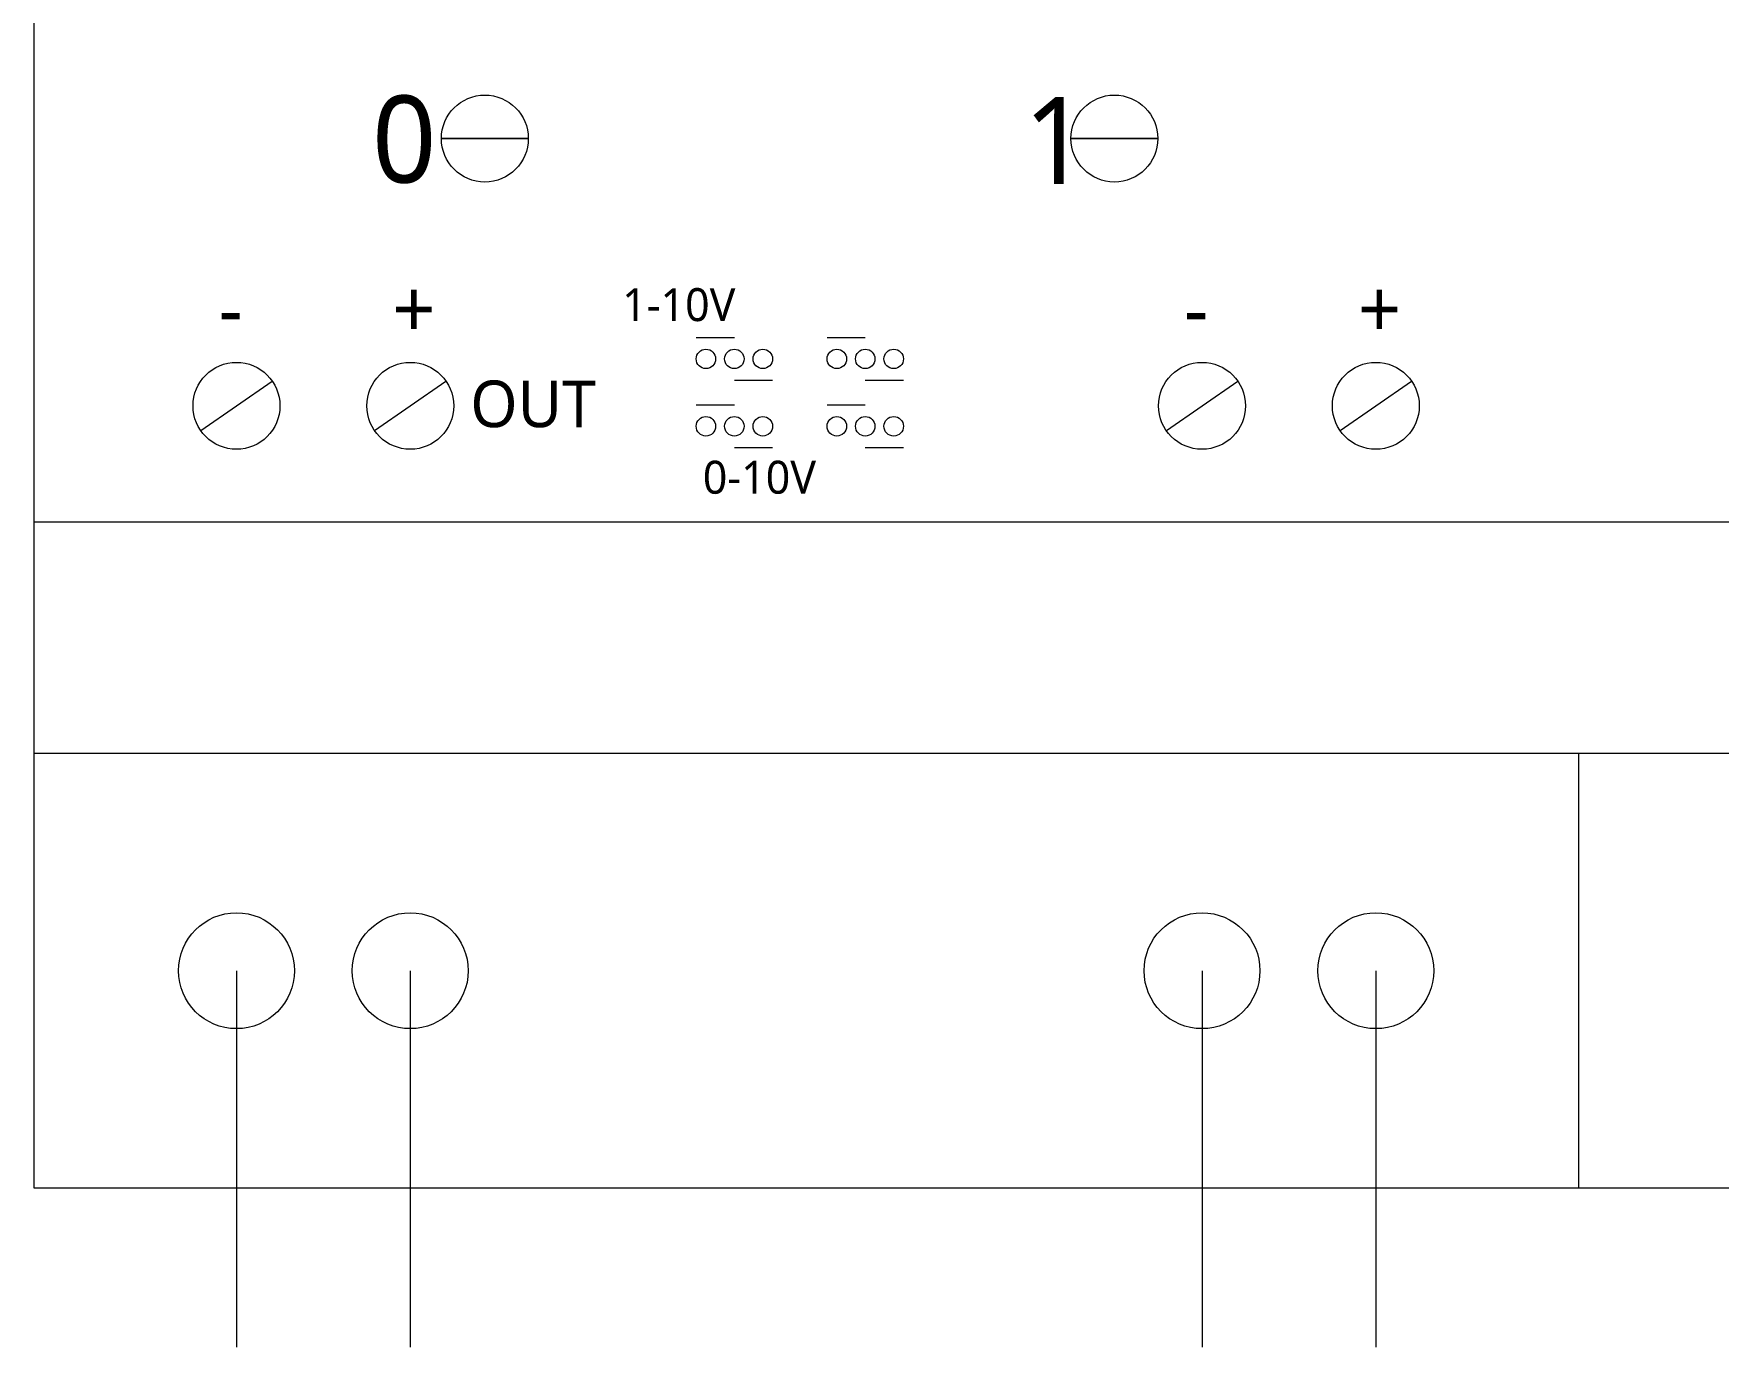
# Model space of a CAD drawing. Header units: millimetres. Extents: x 36 to 196, y -66 to 29.
# Drawn here: x 36 to 94.2, y -66.5 to -21.2 of the extents above; entities that cross this region are included whole.
import ezdxf

# ---------------------------------------------------------------- set-up
doc = ezdxf.new("R2010")
doc.units = ezdxf.units.MM
doc.header["$LTSCALE"] = 20
doc.layers.add('Ontwerplaag-1', color=7, linetype='Continuous')
doc.styles.add('@Malgun Gothic', font='malgun.ttf')

msp = doc.modelspace()

# ---------------------------------------------------------------- hatches: boundary and pattern name
at = {"layer": 'Ontwerplaag-1', "linetype": 'Continuous', "lineweight": 5, "transparency": 33554687}
h = msp.add_hatch(color=256, dxfattribs=at)
h.set_gradient(color1=(255, 0, 0), color2=(255, 0, 0))
h.paths.add_polyline_path([(50.075, -24.774), (53.075, -24.774)])
h = msp.add_hatch(color=256, dxfattribs=at)
h.set_gradient(color1=(255, 0, 0), color2=(255, 0, 0))
h.paths.add_polyline_path([(74.808, -24.774), (71.808, -24.774)])

# ---------------------------------------------------------------- linework, layer by layer
at = {"layer": 'Ontwerplaag-1', "color": 7, "linetype": 'Continuous', "lineweight": 5, "transparency": 33554687}
for p, q in [((36, 29), (36, -61)), ((58.87, -31.636), (60.188, -31.636)), ((63.389, -31.636), (64.707, -31.636)), ((41.767, -34.855), (44.233, -33.145)), ((47.767, -34.855), (50.233, -33.145)), ((61.506, -33.123), (60.188, -33.123)), ((66.025, -33.123), (64.707, -33.123)), ((75.101, -34.855), (77.566, -33.145)), ((81.101, -34.855), (83.566, -33.145)), ((58.87, -33.963), (60.188, -33.963)), ((63.389, -33.963), (64.707, -33.963)), ((61.506, -35.45), (60.188, -35.45)), ((66.025, -35.45), (64.707, -35.45)), ((36, -38), (196, -38)), ((196, -46), (36, -46)), ((89.333, -46), (89.333, -61)), ((43, -53.5), (43, -66.5)), ((49, -53.5), (49, -66.5)), ((76.333, -53.5), (76.333, -66.5)), ((82.333, -53.5), (82.333, -66.5)), ((36, -61), (196, -61))]:
    msp.add_line(p, q, dxfattribs=at)
at = {"layer": 'Ontwerplaag-1', "color": 7, "linetype": 'Continuous', "lineweight": 5, "transparency": 33554687, "flags": 128}
for points in [[(50.075, -24.774), (53.075, -24.774), (53.075, -24.774), (50.075, -24.774)], [(74.808, -24.774), (71.808, -24.774), (71.808, -24.774), (74.808, -24.774)]]:
    msp.add_lwpolyline(points, close=True, dxfattribs=at)
at = {"layer": 'Ontwerplaag-1', "color": 7, "linetype": 'Continuous', "lineweight": 5, "transparency": 33554687}
for centre, radius in [((51.575, -24.774), 1.5), ((73.308, -24.774), 1.5), ((43, -34), 1.5), ((49, -34), 1.5), ((59.206, -32.38), 0.336), ((60.188, -32.38), 0.336), ((61.17, -32.38), 0.336), ((63.725, -32.38), 0.336), ((64.707, -32.38), 0.336), ((65.69, -32.38), 0.336), ((76.333, -34), 1.5), ((82.333, -34), 1.5), ((59.206, -34.706), 0.336), ((60.188, -34.706), 0.336), ((61.17, -34.706), 0.336), ((63.725, -34.706), 0.336), ((64.707, -34.706), 0.336), ((65.69, -34.706), 0.336), ((43, -53.5), 2), ((49, -53.5), 2), ((76.333, -53.5), 2), ((82.333, -53.5), 2)]:
    msp.add_circle(centre, radius, dxfattribs=at)

# ---------------------------------------------------------------- texts
at = {"layer": 'Ontwerplaag-1', "color": 7, "transparency": 33554687, "attachment_point": 7, "style": '@Malgun Gothic'}
for s, insert, char_height, line_spacing_factor in [('0', (47.675, -26.335), 3, 0.669344), ('1', (70.172, -26.339), 3, 0.669344), ('+', (48.381, -31.659), 2, 1.004011), ('1-10V', (56.316, -31.092), 1.1375, 1.765287), ('+', (81.715, -31.659), 2, 1.004011), ('-', (42.381, -31.659), 2, 1.004011), ('-', (75.715, -31.659), 2, 1.004011), ('OUT', (51.07, -34.76), 1.6099, 1.247264), ('0-10V', (59.099, -37.05), 1.1375, 1.765287)]:
    msp.add_mtext(s, dxfattribs=dict(at, insert=insert, char_height=char_height, line_spacing_factor=line_spacing_factor))

doc.saveas('drawing.dxf')
